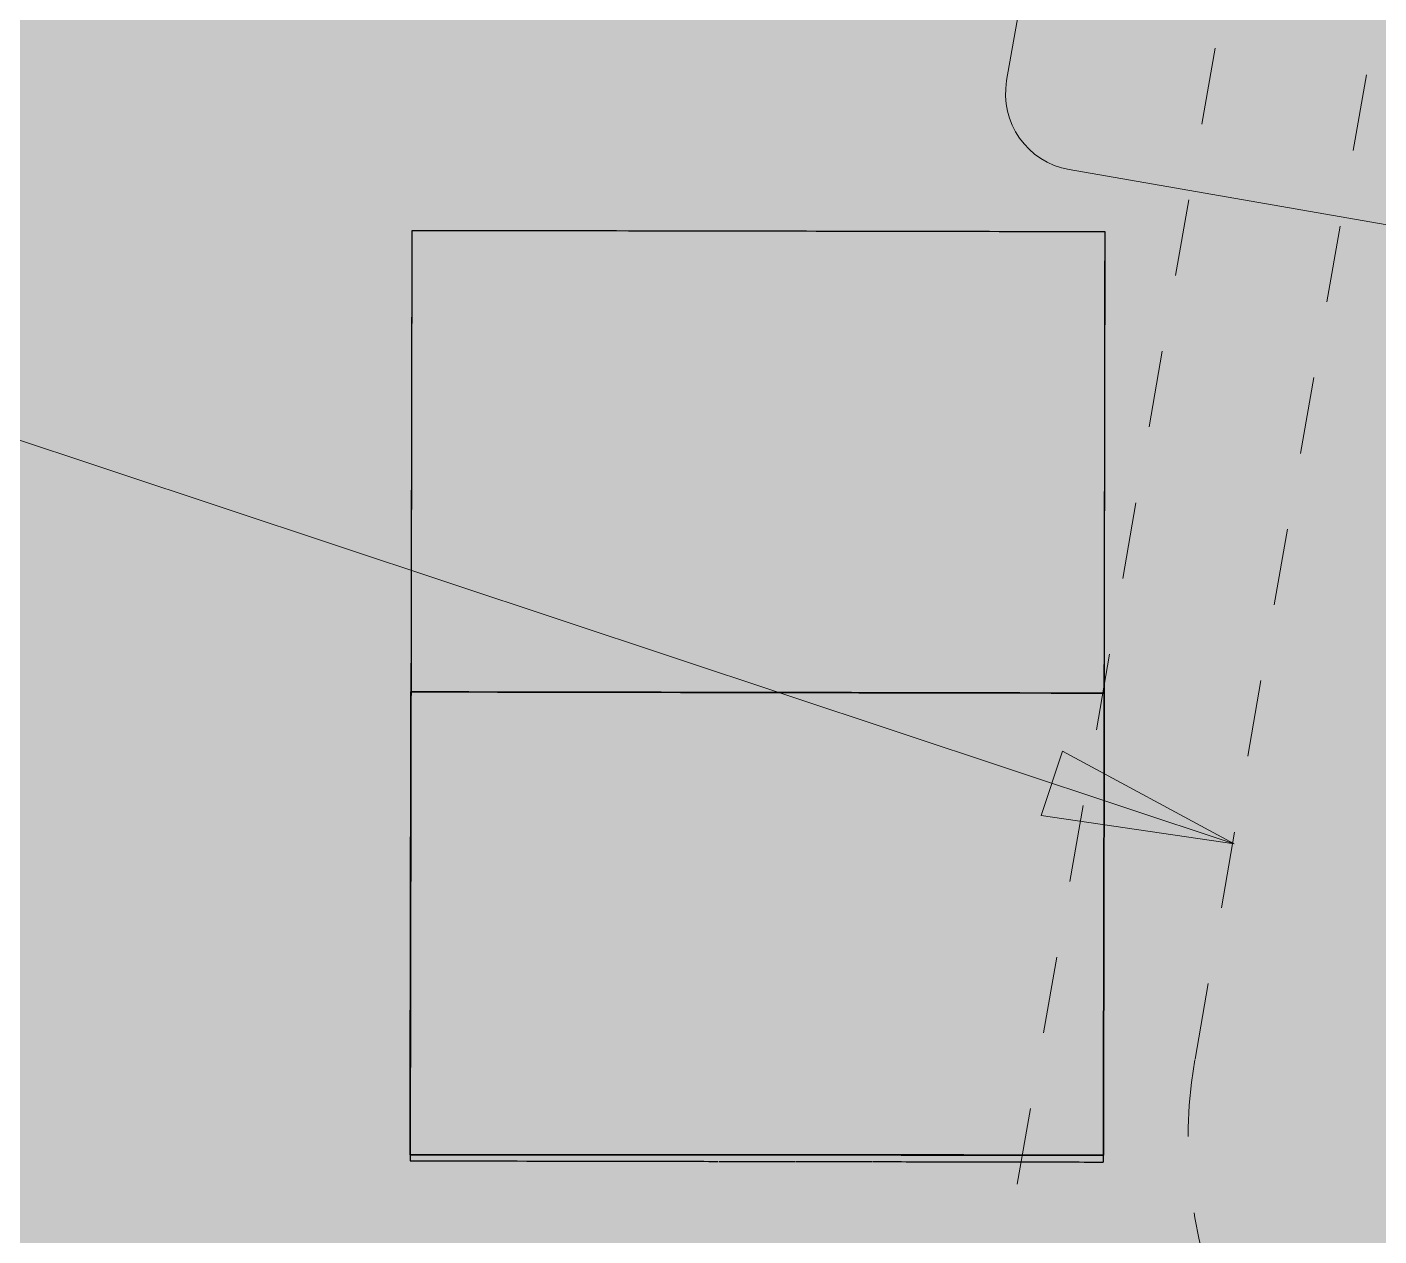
# Model space of a CAD drawing. Header units: metres. Extents: x -1161 to -1081, y 0 to 563.
# Drawn here: x -1115.953 to -1114.194, y 511.309 to 512.882 of the extents above; entities that cross this region are included whole.
import ezdxf

# ---------------------------------------------------------------- set-up
doc = ezdxf.new("R2010")
doc.units = ezdxf.units.M
doc.linetypes.add('Dash - Tight', pattern=[0.0045, 0.003, -0.0015])
for name, color, linetype, lineweight in [('A-DETL-GENF', 7, 'Continuous', 9), ('A-GENM', 7, 'Continuous', 35), ('G-ANNO-TEXT', 7, 'Continuous', 9)]:
    doc.layers.add(name, color=color, linetype=linetype, lineweight=lineweight)

# ---------------------------------------------------------------- blocks, each defined once
blk = doc.blocks.new('T2DPAA-T2D-C3S-RS-M3D-100334_rvt-1-DRG-2873121 - DECK SLAB GENERAL ARRANGEMENT PLAN')
at = {"layer": 'A-GENM', "color": 254, "lineweight": 25, "true_color": 0xd1d1d1}
for p, q in [((-1115.4521, 512.6167), (-1115.4542, 511.4067)), ((-1114.5501, 512.6151), (-1115.4521, 512.6167)), ((-1114.5523, 511.4051), (-1114.5501, 512.6151)), ((-1115.4542, 511.4067), (-1115.4523, 511.4067)), ((-1115.4522, 511.4067), (-1115.2524, 511.4064)), ((-1115.2522, 511.4064), (-1115.1523, 511.4062)), ((-1115.1522, 511.4062), (-1115.0534, 511.406)), ((-1115.0522, 511.406), (-1114.9531, 511.4059)), ((-1114.9523, 511.4059), (-1114.8529, 511.4057)), ((-1114.8523, 511.4057), (-1114.7527, 511.4055)), ((-1114.7523, 511.4055), (-1114.6525, 511.4053)), ((-1114.6523, 511.4053), (-1114.5524, 511.4051))]:
    blk.add_line(p, q, dxfattribs=at)
at = {"layer": 'A-GENM', "color": 253, "lineweight": 25, "true_color": 0xa3a3a3}
for p, q in [((-1115.4533, 511.9415), (-1115.4532, 512.0167)), ((-1114.5512, 512.0151), (-1114.5513, 511.94)), ((-1115.4534, 511.8662), (-1115.4533, 511.9415)), ((-1114.5513, 511.94), (-1114.5514, 511.8649)), ((-1115.4536, 511.791), (-1115.4534, 511.8662)), ((-1114.5514, 511.8649), (-1114.5516, 511.7898)), ((-1115.4537, 511.7157), (-1115.4536, 511.791)), ((-1114.5516, 511.7898), (-1114.5517, 511.7146)), ((-1115.4538, 511.6405), (-1115.4537, 511.7157)), ((-1114.5517, 511.7146), (-1114.5518, 511.6395)), ((-1115.454, 511.5652), (-1115.4538, 511.6405)), ((-1114.5518, 511.6395), (-1114.552, 511.5644)), ((-1115.4541, 511.49), (-1115.454, 511.5652)), ((-1114.552, 511.5644), (-1114.5521, 511.4893)), ((-1115.4542, 511.4147), (-1115.4541, 511.49)), ((-1114.5521, 511.4893), (-1114.5522, 511.4141))]:
    blk.add_line(p, q, dxfattribs=at)
at = {"layer": 'A-GENM', "color": 9, "lineweight": 25, "true_color": 0xbebebe}
blk.add_line((-1115.4542, 511.4147), (-1115.4542, 511.4067), dxfattribs=at)
at = {"layer": 'A-GENM', "color": 9, "lineweight": 25, "true_color": 0xbebebe, "flags": 128}
for points in [[(-1115.4521, 512.6167), (-1115.4522, 512.5417), (-1115.4524, 512.4667), (-1115.4525, 512.3917), (-1115.4526, 512.3167), (-1115.4528, 512.2417), (-1115.4529, 512.1667), (-1115.453, 512.0917), (-1115.4532, 512.0167)], [(-1114.5512, 512.0151), (-1114.551, 512.0901), (-1114.5509, 512.1651), (-1114.5508, 512.2401), (-1114.5506, 512.3151), (-1114.5505, 512.3901), (-1114.5504, 512.4651), (-1114.5502, 512.5401), (-1114.5501, 512.6151)], [(-1115.4532, 512.0167), (-1115.4533, 511.9415), (-1115.4534, 511.8662), (-1115.4536, 511.791), (-1115.4537, 511.7157), (-1115.4538, 511.6405), (-1115.454, 511.5652), (-1115.4541, 511.49), (-1115.4542, 511.4147)], [(-1115.4532, 512.0167), (-1115.4533, 511.9415), (-1115.4534, 511.8662), (-1115.4536, 511.791), (-1115.4537, 511.7157), (-1115.4538, 511.6405), (-1115.454, 511.5652), (-1115.4541, 511.49), (-1115.4542, 511.4147)], [(-1114.5522, 511.4141), (-1114.5521, 511.4893), (-1114.552, 511.5644), (-1114.5518, 511.6395), (-1114.5517, 511.7146), (-1114.5516, 511.7898), (-1114.5514, 511.8649), (-1114.5513, 511.94), (-1114.5512, 512.0151)], [(-1114.5522, 511.4141), (-1114.5521, 511.4893), (-1114.552, 511.5644), (-1114.5518, 511.6395), (-1114.5517, 511.7146), (-1114.5516, 511.7898), (-1114.5514, 511.8649), (-1114.5513, 511.94), (-1114.5512, 512.0151)], [(-1114.5523, 511.4051), (-1114.5522, 511.4096), (-1114.5522, 511.4141)]]:
    blk.add_lwpolyline(points, dxfattribs=at)
at = {"layer": 'A-GENM', "color": 9, "lineweight": 25, "true_color": 0xbebebe}
for points, knots in [([(-1114.5501, 512.6151), (-1114.6837, 512.6154), (-1114.9844, 512.6159), (-1115.2851, 512.6165), (-1115.4521, 512.6167)], [0, 0, 0, 0, 0.444444, 1, 1, 1, 1]), ([(-1114.5512, 512.0151), (-1114.7182, 512.0154), (-1115.0189, 512.016), (-1115.3195, 512.0165), (-1115.4532, 512.0167)], [-1, -1, -1, -1, -0.444444, 0, 0, 0, 0]), ([(-1115.4542, 511.4147), (-1115.2872, 511.4146), (-1114.9865, 511.4144), (-1114.6859, 511.4142), (-1114.5522, 511.4141)], [-1, -1, -1, -1, -0.444444, 0, 0, 0, 0])]:
    blk.add_open_spline(points, degree=3, knots=knots, dxfattribs=at)
at = {"layer": 'A-GENM', "color": 253, "lineweight": 25, "true_color": 0xa3a3a3}
for points in [[(-1115.4532, 512.0167), (-1115.4198, 512.0167), (-1115.3863, 512.0166), (-1115.3529, 512.0166)], [(-1115.3529, 512.0166), (-1115.3195, 512.0165), (-1115.2861, 512.0165), (-1115.2527, 512.0164)], [(-1115.2527, 512.0164), (-1115.2193, 512.0163), (-1115.1859, 512.0163), (-1115.1525, 512.0162)], [(-1115.1525, 512.0162), (-1115.1191, 512.0162), (-1115.0857, 512.0161), (-1115.0523, 512.016)], [(-1115.0523, 512.016), (-1115.0189, 512.016), (-1114.9855, 512.0159), (-1114.9521, 512.0159)], [(-1114.9521, 512.0159), (-1114.9186, 512.0158), (-1114.8852, 512.0157), (-1114.8518, 512.0157)], [(-1114.8518, 512.0157), (-1114.8184, 512.0156), (-1114.785, 512.0156), (-1114.7516, 512.0155)], [(-1114.7516, 512.0155), (-1114.7182, 512.0154), (-1114.6848, 512.0154), (-1114.6514, 512.0153)], [(-1114.6514, 512.0153), (-1114.618, 512.0153), (-1114.5846, 512.0152), (-1114.5512, 512.0151)], [(-1115.354, 511.4147), (-1115.3874, 511.4147), (-1115.4208, 511.4147), (-1115.4542, 511.4147)], [(-1115.2538, 511.4146), (-1115.2872, 511.4146), (-1115.3206, 511.4147), (-1115.354, 511.4147)], [(-1115.1536, 511.4145), (-1115.187, 511.4146), (-1115.2204, 511.4146), (-1115.2538, 511.4146)], [(-1115.0533, 511.4145), (-1115.0868, 511.4145), (-1115.1202, 511.4145), (-1115.1536, 511.4145)], [(-1114.9531, 511.4144), (-1114.9865, 511.4144), (-1115.0199, 511.4145), (-1115.0533, 511.4145)], [(-1114.8529, 511.4143), (-1114.8863, 511.4144), (-1114.9197, 511.4144), (-1114.9531, 511.4144)], [(-1114.7527, 511.4143), (-1114.7861, 511.4143), (-1114.8195, 511.4143), (-1114.8529, 511.4143)], [(-1114.6525, 511.4142), (-1114.6859, 511.4142), (-1114.7193, 511.4143), (-1114.7527, 511.4143)], [(-1114.5522, 511.4141), (-1114.5856, 511.4142), (-1114.619, 511.4142), (-1114.6525, 511.4142)]]:
    blk.add_open_spline(points, degree=3, dxfattribs=at)
at = {"layer": 'A-GENM', "color": 9, "lineweight": 25, "true_color": 0xbebebe}
for points in [[(-1115.4542, 511.4067), (-1115.4536, 511.4067), (-1115.453, 511.4067), (-1115.4523, 511.4067)], [(-1115.4522, 511.4067), (-1115.3856, 511.4066), (-1115.319, 511.4065), (-1115.2524, 511.4064)], [(-1115.2522, 511.4064), (-1115.2189, 511.4063), (-1115.1856, 511.4063), (-1115.1523, 511.4062)], [(-1115.1522, 511.4062), (-1115.1192, 511.4062), (-1115.0863, 511.4061), (-1115.0534, 511.406)], [(-1115.0522, 511.406), (-1115.0192, 511.406), (-1114.9861, 511.4059), (-1114.9531, 511.4059)], [(-1114.9523, 511.4059), (-1114.9192, 511.4058), (-1114.886, 511.4057), (-1114.8529, 511.4057)], [(-1114.8523, 511.4057), (-1114.8191, 511.4056), (-1114.7859, 511.4056), (-1114.7527, 511.4055)], [(-1114.7523, 511.4055), (-1114.719, 511.4054), (-1114.6857, 511.4054), (-1114.6525, 511.4053)], [(-1114.6523, 511.4053), (-1114.619, 511.4053), (-1114.5857, 511.4052), (-1114.5524, 511.4051)]]:
    blk.add_open_spline(points, degree=3, dxfattribs=at)
blk = doc.blocks.new('T2DPAA-T2D-C3S-TF-XRF-100102_dwg-40805790-DRG-2873121 - DECK SLAB GENERAL ARRANGEMENT PLAN')
at = {"lineweight": 18}
for p, q in [((31.5934, -692.797), (30.7168, -692.8737)), ((30.6259, -692.982), (30.6712, -693.5))]:
    blk.add_line(p, q, dxfattribs=at)
at = {"color": 1, "linetype": 'Dash - Tight', "lineweight": 18, "true_color": 0xff0000}
for p, q in [((30.8271, -693.125), (27.9435, -693.3773)), ((30.8445, -693.3242), (29.5485, -693.4376))]:
    blk.add_line(p, q, dxfattribs=at)
at = {"lineweight": 18}
blk.add_arc((30.7255, -692.9733), 0.1, 95, 185, dxfattribs=at)
at = {"color": 1, "linetype": 'Dash - Tight', "lineweight": 18, "true_color": 0xff0000}
blk.add_arc((29.6008, -694.0353), 0.6, 95, 185.0769, dxfattribs=at)
blk = doc.blocks.new('T2DPAA-T2D-PWC-TF-M2D-100101_TrafficSigDesign_rvt-1-DRG-2873121 - DECK SLAB GENERAL ARRANGEMENT PLAN')
at = {"color": 1, "linetype": 'Dash - Tight', "lineweight": 18, "true_color": 0xff0000, "rotation": 75.11694444444437}
blk.add_blockref('T2DPAA-T2D-C3S-TF-XRF-100102_dwg-40805790-DRG-2873121 - DECK SLAB GENERAL ARRANGEMENT PLAN', (-1792.1969, 661.0881), dxfattribs=at)

msp = doc.modelspace()

# ---------------------------------------------------------------- hatches: boundary and pattern name
at = {"layer": 'A-DETL-GENF', "true_color": 0xc0c0c0, "transparency": 33554624}
h = msp.add_hatch(color=9, dxfattribs=at)
h.paths.add_polyline_path([(-1111.4068, 507.6833), (-1111.4038, 509.3104), (-1115.8427, 509.5292), (-1115.9672, 509.6084), (-1116.0843, 509.6947), (-1116.1785, 509.7729), (-1116.2782, 509.8688), (-1115.9515, 510.1359), (-1115.8802, 510.0721), (-1115.8383, 510.0373), (-1111.9939, 509.8934), (-1111.8511, 509.8074), (-1111.7031, 509.7308), (-1111.5505, 509.6639), (-1111.3939, 509.607), (-1105.4244, 543.8703), (-1105.0297, 543.8889), (-1105.0437, 546.0535), (-1135.8197, 546.0535), (-1135.8232, 544.1752), (-1141.7908, 509.9228), (-1142.1676, 509.9226), (-1142.1716, 507.7407), (-1111.7207, 507.6839)])
h.paths.add_polyline_path([(-1141.9428, 509.9086), (-1141.9428, 509.9086), (-1141.8958, 509.9086)])
h.paths.add_polyline_path([(-1113.0758, 510.4344), (-1113.5295, 511.0763), (-1112.9817, 510.9822), (-1113.0494, 510.5882)])
h.paths.add_polyline_path([(-1114.5522, 511.4141), (-1114.5522, 511.4142), (-1114.5522, 511.4142)])
h.paths.add_polyline_path([(-1114.5522, 511.4141), (-1114.5522, 511.4142), (-1114.5522, 511.4142)])
h.paths.add_polyline_path([(-1114.5522, 511.4142), (-1114.5522, 511.4142), (-1114.5548, 511.4883)])
h.paths.add_polyline_path([(-1116.9781, 512.2536), (-1116.9781, 512.2536), (-1116.9781, 512.4315)])
h.paths.add_polyline_path([(-1115.0674, 515.8749), (-1115.1233, 515.8783), (-1115.1771, 515.894), (-1115.2259, 515.9213), (-1115.2675, 515.9588), (-1115.2997, 516.0046), (-1115.3209, 516.0564), (-1115.3301, 516.1116), (-1115.3267, 516.1675), (-1115.311, 516.2212), (-1115.2837, 516.2701), (-1115.2462, 516.3117), (-1115.2004, 516.3439), (-1115.1486, 516.3651), (-1115.0934, 516.3743), (-1115.0375, 516.3709), (-1114.9838, 516.3552), (-1114.9349, 516.3279), (-1114.8933, 516.2904), (-1114.8611, 516.2446), (-1114.8399, 516.1928), (-1114.8308, 516.1376), (-1114.8341, 516.0817), (-1114.8499, 516.028), (-1114.8771, 515.9791), (-1114.9146, 515.9375), (-1114.9604, 515.9053), (-1115.0122, 515.8841)])
h.paths.add_polyline_path([(-1137.0676, 517.9372), (-1137.2404, 517.9646), (-1137.17, 518.409), (-1136.9972, 518.3817)])
h.paths.add_polyline_path([(-1115.8363, 519.4858), (-1116.5316, 519.4858), (-1116.5316, 520.4658), (-1115.5188, 520.4658), (-1115.6916, 519.4858)])
h.paths.add_polyline_path([(-1132.9721, 520.4137), (-1133.8993, 520.6601), (-1133.7199, 521.6724), (-1132.7564, 521.2255), (-1132.8746, 520.7806)])
h.paths.add_polyline_path([(-1124.1477, 521.9446), (-1124.2036, 521.9479), (-1124.2573, 521.9637), (-1124.3062, 521.9909), (-1124.3478, 522.0284), (-1124.38, 522.0742), (-1124.4012, 522.126), (-1124.4103, 522.1813), (-1124.4069, 522.2371), (-1124.3912, 522.2909), (-1124.3639, 522.3398), (-1124.3264, 522.3813), (-1124.2807, 522.4135), (-1124.2288, 522.4347), (-1124.1736, 522.4439), (-1124.1177, 522.4405), (-1124.064, 522.4248), (-1124.0151, 522.3975), (-1123.9735, 522.36), (-1123.9413, 522.3142), (-1123.9201, 522.2624), (-1123.911, 522.2072), (-1123.9144, 522.1513), (-1123.9301, 522.0976), (-1123.9574, 522.0487), (-1123.9948, 522.0071), (-1124.0406, 521.9749), (-1124.0924, 521.9537)])
h.paths.add_polyline_path([(-1110.154, 535.2026), (-1110.3264, 535.2326), (-1110.2491, 535.6759), (-1110.0767, 535.6459), (-1110.1405, 535.28)])
h.paths.add_polyline_path([(-1121.9534, 535.2613), (-1122.0093, 535.2655), (-1122.0627, 535.2821), (-1122.1112, 535.3101), (-1122.1522, 535.3482), (-1122.1838, 535.395), (-1122.2041, 535.4467), (-1122.2123, 535.502), (-1122.2081, 535.5579), (-1122.1915, 535.6113), (-1122.1635, 535.6598), (-1122.1253, 535.7008), (-1122.079, 535.7323), (-1122.0269, 535.7526), (-1121.9715, 535.7609), (-1121.9157, 535.7567), (-1121.8622, 535.7401), (-1121.8138, 535.7121), (-1121.7728, 535.6739), (-1121.7413, 535.6276), (-1121.7207, 535.5739), (-1121.7127, 535.5201), (-1121.7169, 535.4643), (-1121.7335, 535.4108), (-1121.7615, 535.3624), (-1121.7997, 535.3214), (-1121.8459, 535.2899), (-1121.8981, 535.2695), (-1121.925, 535.2655)])
h.paths.add_polyline_path([(-1132.0744, 541.518), (-1131.9775, 542.0653), (-1131.4302, 541.9684), (-1131.7649, 541.7344)])
h.paths.add_polyline_path([(-1108.9396, 542.3796), (-1108.9396, 542.3796), (-1109.1005, 542.4389)])
h.paths.add_polyline_path([(-1127.7567, 542.3791), (-1127.7567, 542.3796), (-1127.7567, 542.3796)])
h.paths.add_polyline_path([(-1125.0406, 542.3796), (-1125.0406, 542.3796), (-1125.0359, 542.3796)])
h.paths.add_polyline_path([(-1109.9652, 543.3779), (-1109.9652, 543.3779), (-1109.9652, 543.3941)])
h.paths.add_polyline_path([(-1114.5775, 543.3779), (-1114.5775, 543.3779), (-1114.6427, 543.3779)])
h.paths.add_polyline_path([(-1114.7136, 543.3779), (-1114.7136, 543.3779), (-1114.8848, 543.3779)])
h.paths.add_polyline_path([(-1114.6994, 543.3779), (-1114.6994, 543.3779), (-1114.7136, 543.3779)])
h.paths.add_polyline_path([(-1114.6852, 543.3779), (-1114.6852, 543.3779), (-1114.6994, 543.3779)])
h.paths.add_polyline_path([(-1115.2978, 543.3779), (-1115.2978, 543.3779), (-1115.3382, 543.3779)])
h.paths.add_polyline_path([(-1125.1849, 543.378), (-1125.1849, 543.378), (-1125.241, 543.378)])
h.paths.add_polyline_path([(-1125.1674, 543.378), (-1125.1674, 543.378), (-1125.1849, 543.378)])
h.paths.add_polyline_path([(-1127.0023, 543.378), (-1127.0023, 543.378), (-1127.0023, 543.3869)])
h.paths.add_polyline_path([(-1127.227, 543.378), (-1127.227, 543.378), (-1127.2365, 543.378)])
h.paths.add_polyline_path([(-1135.8562, 543.378), (-1135.8562, 543.378), (-1135.8562, 543.3908)])
h.paths.add_polyline_path([(-1109.5636, 543.5777), (-1109.5636, 543.5777), (-1109.4664, 543.5777)])
h.paths.add_polyline_path([(-1113.5623, 543.5777), (-1113.5623, 543.5777), (-1113.5359, 543.5777)])
h.paths.add_polyline_path([(-1113.6023, 543.5777), (-1113.6023, 543.5777), (-1113.5623, 543.5777)])
h.paths.add_polyline_path([(-1113.6432, 543.5777), (-1113.6432, 543.5777), (-1113.6023, 543.5777)])
h.paths.add_polyline_path([(-1113.6847, 543.5777), (-1113.6847, 543.5777), (-1113.6432, 543.5777)])
h.paths.add_polyline_path([(-1113.7268, 543.5777), (-1113.7268, 543.5777), (-1113.6847, 543.5777)])
h.paths.add_polyline_path([(-1113.7317, 543.5777), (-1113.7317, 543.5777), (-1113.7268, 543.5777)])
h.paths.add_polyline_path([(-1113.7692, 543.5777), (-1113.7692, 543.5777), (-1113.7657, 543.5777)])
h.paths.add_polyline_path([(-1115.2665, 543.5777), (-1115.2665, 543.5777), (-1115.1667, 543.5777)])
h.paths.add_polyline_path([(-1115.6955, 543.5777), (-1115.6955, 543.5777), (-1115.6955, 543.5777)])
h.paths.add_polyline_path([(-1117.3617, 543.5777), (-1117.3617, 543.5777), (-1117.3219, 543.5777)])
h.paths.add_polyline_path([(-1123.9205, 543.5778), (-1123.9205, 543.5778), (-1123.9121, 543.5778)])
h.paths.add_polyline_path([(-1123.8701, 543.5778), (-1123.8701, 543.5778), (-1123.8286, 543.5778)])
h.paths.add_polyline_path([(-1124.8468, 543.5778), (-1124.8468, 543.5778), (-1124.8434, 543.5778)])
h.paths.add_polyline_path([(-1124.5357, 543.5778), (-1124.5357, 543.5778), (-1124.5357, 543.5893)])
h.paths.add_polyline_path([(-1125.773, 543.5778), (-1125.773, 543.5778), (-1125.7272, 543.5778)])
h.paths.add_polyline_path([(-1134.3195, 543.5779), (-1134.3195, 543.5779), (-1134.2873, 543.5779)])
h.paths.add_polyline_path([(-1134.2648, 543.5779), (-1134.2648, 543.5779), (-1134.1429, 543.5779)])
h.paths.add_polyline_path([(-1134.5774, 543.5779), (-1134.5774, 543.5779), (-1134.5345, 543.5779)])
h.paths.add_polyline_path([(-1134.6205, 543.5779), (-1134.6205, 543.5779), (-1134.6078, 543.5779)])
h.paths.add_polyline_path([(-1127.5997, 543.9528), (-1127.5997, 543.9528), (-1127.5997, 543.9535)])
at = {"layer": 'G-ANNO-TEXT'}
msp.add_hatch(color=256, dxfattribs=at).paths.add_polyline_path([(-1114.3821, 511.8189), (-1114.6055, 511.9396), (-1114.6333, 511.8559)])

# ---------------------------------------------------------------- linework, layer by layer
for p, q in [((-1114.3821, 511.8189), (-1117.2792, 512.7817)), ((-1114.6055, 511.9396), (-1114.6333, 511.8559)), ((-1114.3821, 511.8189), (-1114.6055, 511.9396)), ((-1114.6333, 511.8559), (-1114.3821, 511.8189))]:
    msp.add_line(p, q, dxfattribs=at)

# ---------------------------------------------------------------- block references
at = {"lineweight": 5}
for name in ['T2DPAA-T2D-C3S-RS-M3D-100334_rvt-1-DRG-2873121 - DECK SLAB GENERAL ARRANGEMENT PLAN', 'T2DPAA-T2D-PWC-TF-M2D-100101_TrafficSigDesign_rvt-1-DRG-2873121 - DECK SLAB GENERAL ARRANGEMENT PLAN']:
    msp.add_blockref(name, (0, 0), dxfattribs=at)

doc.saveas('drawing.dxf')
